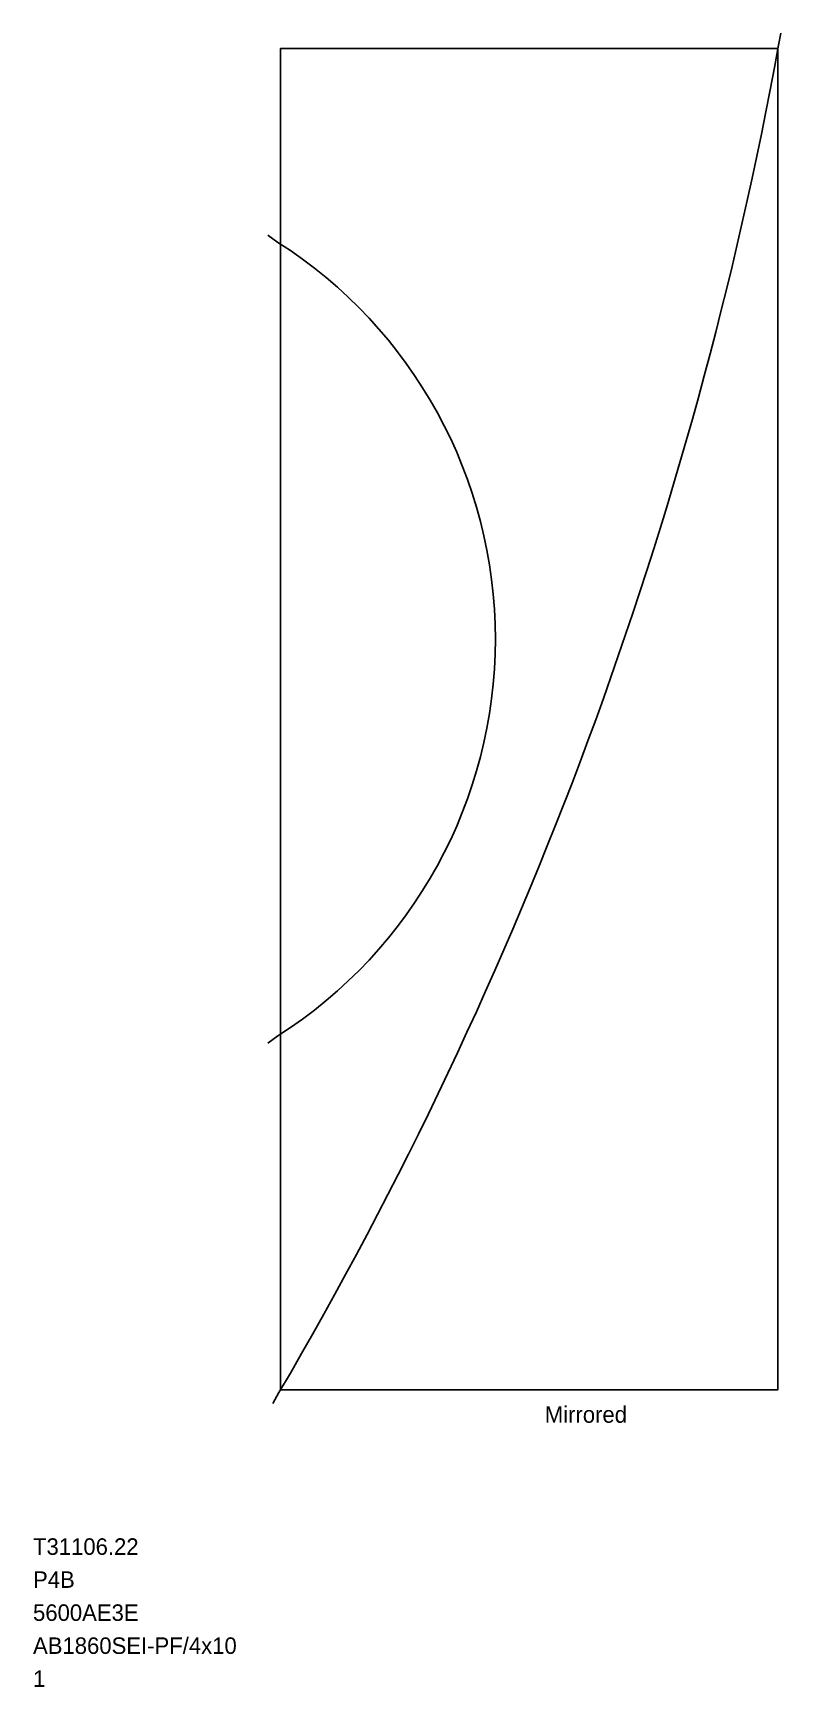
# Model space of a CAD drawing. Header units: metres. Extents: x -7.5 to 15.2, y -9 to 41.1.
import ezdxf

# ---------------------------------------------------------------- set-up
doc = ezdxf.new("R2010")
doc.units = ezdxf.units.M

msp = doc.modelspace()

# ---------------------------------------------------------------- linework, layer by layer
at = {"layer": 'BORDER_Z0P04', "color": 7}
msp.add_lwpolyline([(0, 0), (0, 40.6162), (15.0608, 40.6162), (15.0608, 0)], close=True, dxfattribs=at)
at = {"layer": 'ROUTE_Z0P25LT130RAMP', "color": 3}
for points in [[(15.151214, 41.082508), (15.078734, 40.714579, -0.087817184), (-0.050543, -0.086252), (-0.235464, -0.412487)], [(-0.387857, 10.493596), (-0.084124, 10.71353, 0.548304818), (-0.084124, 34.744439), (-0.387857, 34.964374)]]:
    msp.add_lwpolyline(points, format="xyb", dxfattribs=at)

# ---------------------------------------------------------------- texts
at = {"layer": 'DESCRIPTION', "color": 1}
msp.add_text('P4B', height=0.5, dxfattribs=at).set_placement((-7.5, -6))
at = {"layer": 'FILENAME', "color": 1}
msp.add_text('5600AE3E', height=0.5, dxfattribs=at).set_placement((-7.5, -7))
at = {"layer": 'ITEMNUMBER', "color": 1}
msp.add_text('T31106.22', height=0.5, dxfattribs=at).set_placement((-7.5, -5))
at = {"layer": 'MATERIALNAME', "color": 1}
msp.add_text('AB1860SEI-PF/4x10', height=0.5, dxfattribs=at).set_placement((-7.5, -8))
at = {"layer": 'Qty', "color": 1}
msp.add_text('1', height=0.5, dxfattribs=at).set_placement((-7.5, -9))
at = {"layer": 'RUNFIELD', "color": 1}
msp.add_text('Mirrored', height=0.5, dxfattribs=at).set_placement((8, -1))

doc.saveas('drawing.dxf')
